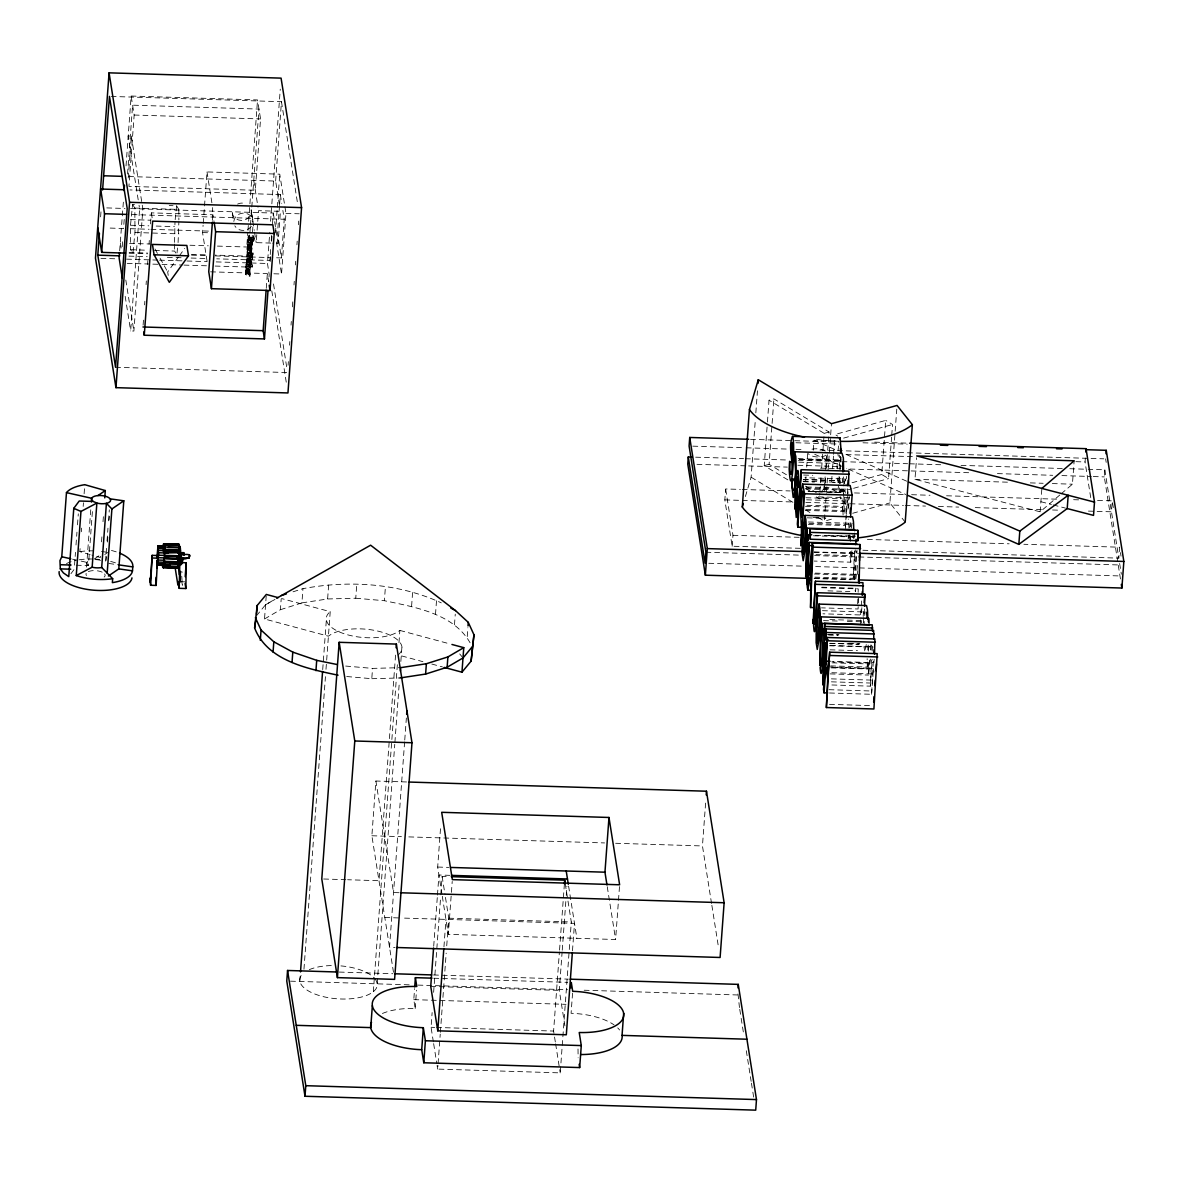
<?xml version="1.0" encoding="UTF-8"?>
<svg xmlns="http://www.w3.org/2000/svg" width="1183" height="1183" viewBox="0 0 1183 1183"><rect width="100%" height="100%" fill="white"/><g stroke="black" fill="none" stroke-linecap="round" stroke-linejoin="round"><path stroke-width="0.75" stroke-dasharray="5 3.75" d="M848.004 509.015L848.3 498.723M848.699 508.039L849.246 496.476M841.083 457.274L840.448 469.296M853.475 538.576L853.579 535.751M852.854 537.673L852.973 534.686M858.547 598.006L858.089 608.994L821.52 607.855M857.631 603.981L857.852 598.938M858.133 592.225L858.266 588.868L818.045 587.626M843.435 476.853L842.947 484.853M840.536 456.727L840.285 461.547L839.25 454.982M849.749 540.527L849.985 536.017M850.385 541.341L850.814 534.465M842.444 481.614L842.666 478.183M864.019 624.728L864.241 621.533M74.529 565.149L75.475 552.328M76.008 544.993L76.954 532.173M77.486 524.838L78.3 513.851M100.614 216.859L101.147 209.568M90.115 554.576L79.853 551.648L80.119 548.04M81.316 531.744L81.583 528.121M83.18 506.413L83.446 502.79M84.111 493.74L84.777 484.69M86.551 567.13L90.854 508.498M76.259 565.208L88.429 565.563L92.599 508.764M119.66 250.752L123.461 200.814M126.019 165.886L131.15 96.03L257.539 99.934L260.556 118.936L255.306 190.256L128.917 186.367L134.167 115.032L131.15 96.03M122.204 246.759L122.736 239.469M124.215 219.417L123.535 228.526L106.958 227.964M101.531 541.858L102.063 534.524M103.01 521.703L103.542 514.368M128.237 177.968L131.328 136.06L128.089 135.956L138.766 203.402M105.553 561.141L106.485 548.321M107.032 540.986L107.964 528.165M108.511 520.831L109.309 509.843M106.174 560.387L106.44 556.72M107.52 542.065L107.919 536.564M109.132 520.076L109.398 516.409M131.328 136.06L142.862 208.962L133.886 331.048L130.662 330.959L139.624 208.859L139.047 205.221M143.099 325.133L143.498 319.617M144.592 304.889L144.858 301.207M146.071 284.645L146.337 280.962M147.564 264.401L147.831 260.718M149.043 244.156L149.309 240.474M150.537 223.912L151.35 212.866L212.94 214.774L214.241 223.01M207.069 261.073L202.559 232.578L203.092 225.228M203.225 223.38L207.01 171.934L279.765 174.182L285.975 213.384L281.524 274.012L270.892 273.687M212.541 220.289L212.644 207.572M252.068 264.282L246.049 264.09L249.672 265.879L245.872 266.515L246.197 268.571L249.997 267.95L246.744 246.996L247.824 232.282M247.957 230.448L248.504 223.099M248.637 221.265L257.539 99.934M245.428 272.534C249.983 271.454 251.107 278.523 245.753 274.604L245.472 271.883L249.79 272.016L250.071 274.737L249.095 272.652L250.071 274.737M246.182 270.242L246.907 273.229L245.872 266.515M246.656 262.168L246.966 257.864A1.479 1.331 -9 0 1 247.765 257.687C251.107 262.789 249.894 265.169 250.175 255.025L251.802 255.084L252.63 259.595L252.526 254.404L246.774 254.227L249.495 255.01L249.643 259.402L250.175 255.025M246.848 253.221L247.336 252.571L247.661 254.641L247.513 250.352L250.885 250.559A1.701 1.523 -9 0 1 251.387 251.402L251.713 253.458A1.967 1.774 -9 0 1 251.358 254.744L253.192 255.469L247.173 255.277L246.848 253.221L252.866 253.413L253.192 255.469M248.267 254.656C246.434 250.249 255.794 255.365 248.267 254.656L247.498 250.678L250.944 250.663L251.284 249.805L247.631 248.918L247.351 246.197L251.683 246.33L251.949 249.051L247.129 249.273L250.766 248.504L250.53 246.951M250.648 246.759L250.116 242.944L248.903 242.19A1.479 1.331 -9 0 0 248.105 242.382C245.635 244.881 249.79 248.326 247.424 245.28L251.343 245.162L251.861 242.604M247.779 240.504L252.142 239.972L252.423 242.692L248.105 242.559L247.779 240.504L250.84 240.593L252.29 244.112L251.787 242.678M245.753 274.604L245.472 271.883M250.116 265.776L250.397 263.735L246.981 263.972L246.448 265.672L246.863 262.582L249.879 262.508L250.16 266.929L252.334 267.003L252.009 264.933C248.016 263.439 253.251 272.563 246.138 269.236L246.197 268.571M246.049 264.09L246.315 266.811L245.99 264.755M249.82 257.066L247.099 256.282L252.851 256.46M247.631 248.918L247.351 246.197M247.306 246.863C255.528 243.639 253.132 248.326 247.75 247.336L247.794 246.685M248.105 242.559L247.824 239.838M246.582 271.173L245.724 268.97A1.804 1.627 -9 0 1 246.552 268.142L249.554 268.452A1.789 1.612 -9 0 1 250.071 269.384C249.805 280.253 247.572 266.279 246.301 269.266M247.099 265.687L247.306 264.563L250.219 264.563L249.879 262.508M250.338 226.959L248.193 256.134L215.217 255.114M250.471 225.14L251.668 208.829M251.802 207.055L258.988 109.073L132.6 105.169L127.365 176.504L275.639 181.073L279.868 207.779M248.992 240.415C246.404 232.785 256.119 235.269 252.659 241.199C257.051 235.905 244.541 238.197 250.485 240.46L250.249 237.192L251.107 241.169L248.593 241.095L248.164 236.275A2.262 2.041 -9 0 1 249.229 235.225L249.761 235.033M247.927 273.332L247.809 268.556M249.761 272.031C246.138 272.933 250.352 264.815 249.746 272.667M249.643 259.402L249.495 255.01M250.485 240.46L250.249 237.192M250.914 237.221L251.107 241.169M248.534 272.711L248.356 268.585M247.794 245.857L248.43 244.437A1.479 1.331 -9 0 1 249.229 244.26L251.018 244.57L251.121 242.589M250.264 263.913L249.968 261.399L252.009 264.933M251.535 244.082L251.166 242.648M252.881 227.018L249.924 267.121L215.129 266.057M252.334 239.084L253.458 238.818A3.712 3.342 -9 0 0 253.872 237.472L253.754 236.452A2.381 2.144 -9 0 0 252.807 235.343L252.319 235.106M250.722 265.805L250.545 261.872L251.787 261.901L252.334 267.003M251.949 259.565L251.802 255.084M251.787 261.901L250.485 262.522M252.63 259.595L252.526 254.404M252.866 253.413L251.033 252.689A1.967 1.774 -9 0 0 251.387 251.402M270.789 243.092L256.193 242.633L256.977 231.986M257.11 230.197L257.628 223.099M257.761 221.325L258.545 210.663L280.43 211.343L278.079 243.314L272.608 243.151M210.589 271.824L267.358 273.569L268.659 281.82L269.192 274.471L267.476 263.484L269.768 232.282M270.567 221.28L280.267 89.154M266.264 288.312L267.358 273.569M270.611 249.524L269.813 260.467L216.74 258.826M271.277 240.4L271.691 234.929M272.489 223.986L273.288 213.058L127.202 208.474M275.639 181.073L281.465 101.694L111.291 96.444M270.138 261.591L270.552 256.075M271.632 241.362L272.031 235.846M275.447 232.977L277.206 209.095M277.34 207.262L279.765 174.182M279.528 205.62L277.502 233.228L281.406 257.924L272.238 257.643M279.661 203.772L280.341 194.574L129.967 189.931M281.406 257.924L284.245 219.269L282.855 210.441M398.065 654.968A38.862 16.547 4.2 0 0 380.305 631.707A38.862 16.547 4.2 0 0 328.416 636.188L264.519 618.975L266.205 596.158M288.09 365.266L288.356 361.614M289.554 345.185L289.835 341.532M291.033 325.118L291.299 321.465M292.378 306.855L292.778 301.384M293.99 284.955L294.256 281.317M295.454 264.888L295.72 261.236M296.933 244.807L297.199 241.155M298.412 224.74L298.678 221.088M264.519 618.975L280.401 609.703L281.184 599.042M280.401 609.703L301.916 602.886L302.966 588.661C348.97 579.995 398.479 583.16 441.289 602.857M301.916 602.886L327.617 598.968L328.667 584.742M299.831 981.106L300.378 973.742M322.708 669.608L326.36 619.848M303.957 969.247L325.443 676.676M325.99 669.312L326.523 661.948M326.671 660.114L330.22 611.655L281.613 598.554M327.617 598.968L355.758 598.228L356.793 584.003M346.723 676.528L371.787 678.702L372.541 668.395L400.667 667.656M470.08 642.783C453.355 613.489 414.819 607.116 384.386 600.713L385.436 586.502M393.481 972.249L371.876 835.76L375.898 781.017L407.292 781.993M395.551 655.101L378.989 880.714L347.625 879.738M373.34 991.694L374.419 976.966M374.553 975.132L397.399 664.166M398.967 642.694L399.869 630.421A38.862 16.547 4.2 0 1 347.994 634.916A38.862 16.547 4.2 0 1 330.22 611.655M377.2 983.502L394.767 744.299M394.9 742.451L399.233 683.567M400.845 661.489L401.924 646.776M411.595 606.258L412.63 592.047M404.616 741.889L389.532 947.287L395.063 947.45M404.749 740.055L406.361 718.007M435.492 614.495L436.542 600.269M382.405 1013.491A47.926 20.407 4.2 0 1 415.189 1008.493L413.784 999.65L414.597 988.648M415.189 1008.493L416.534 990.171M454.479 624.831L455.263 614.169M442.028 894.54L437.68 867.05L440.623 826.902M433.703 946.237L437.326 896.921M437.459 895.087L438.937 875.006L449.954 875.346M433.362 1041.824L431.056 1027.288L432.135 1012.559M433.629 992.315L440.653 896.625M440.786 894.792L442.131 876.381L449.451 876.618M443.95 946.799L445.961 919.398M467.241 636.587L467.891 627.7M565.252 883.805L571.3 921.971L560.224 1072.877L437.666 1069.092L437.947 1065.41M438.08 1063.576L440.239 1034.134M440.372 1032.286L446.183 953.158M446.73 945.794L448.756 918.2L445.296 896.374M619.493 886.599L615.604 939.509L448.327 934.348L452.217 881.439M555.33 1041.972L553.6 1031.058L559.411 951.931M559.544 950.097L564.409 883.849M564.912 1025.898L559.293 990.378L562.117 952.034M562.25 950.2L566.139 897.232M566.273 895.398L566.938 886.274M572.483 950.762L574.509 923.361L400.993 918.008M572.572 993.143L571.078 1013.299A47.926 20.407 4.2 0 1 614.036 1024.877M578.014 1048.996L578.117 1057.765M800.285 548.321L732.159 546.221L724.824 499.877L725.637 488.963L740.366 489.407M711.56 903.516L702.451 845.949L705.674 802.163M732.159 546.221L732.972 535.293L725.637 488.963M745.408 496.505L751.116 477.207L755.301 420.202M755.833 412.852L757.46 390.774M787.878 479.869L764.233 465.673L767.309 423.869M767.442 422.05L769.039 400.238L773.904 398.893L829.046 432.002L827.716 450.176M786.429 474.738L769.098 464.327L773.904 398.893M739.464 1007.561L737.734 991.428M805.638 481.718L806.17 474.442M806.702 467.167L807.767 452.616M813.283 450.25L814.022 440.283L837.919 441.022M824.24 497.437L819.39 498.797L819.789 493.341M819.923 491.522L821.002 476.986M821.667 467.891L824.196 433.362L769.039 400.238M824.314 487.766L825.113 476.853M825.645 469.577L826.71 455.011M824.655 491.995L825.852 475.625M826.385 468.364L827.582 451.995M831.412 519.189L824.314 521.171L826.34 493.577M826.473 491.744L827.553 477.03M828.1 469.681L831.472 423.706M831.619 481.377L832.004 475.965M832.536 468.749L833.468 456.135M833.601 454.331L834.666 439.899M836.854 468.705L837.253 463.337L837.431 468.882M839.102 476.453L837.904 492.675L831.087 488.579M839.619 469.237L840.551 456.623M839.767 483.536L839.989 480.579L803.42 479.455M805.934 509.429L842.503 510.553L844.248 477.474M842.503 510.553L842.814 506.398L806.244 505.259M805.519 510.42L843.923 511.603L843.745 493.71M845.372 528.668L847.679 487.47M845.505 526.849L846.303 515.98M846.437 514.161L848.3 488.786M848.181 538.694L848.448 535.16M848.965 528.106L848.418 519.026M848.98 538.309L849.246 534.716M849.778 527.529L850.296 520.357M854.333 538.014L854.407 531.344M814.836 577.141L853.239 578.324L854.525 550.938M853.239 578.324L855.324 549.932M854.23 579.374L856.315 550.967M854.984 578.945L857.069 550.553M860.603 624.875L860.499 616.417M860.633 614.642L861.801 598.672M861.86 607.692L861.328 614.983L822.924 613.8M863.161 616.417L863.782 607.87M863.427 622.657L864.492 608.18M830.703 665.896L867.272 667.02L867.154 658.694M867.79 650.029L868.174 644.839M867.272 667.02L867.79 659.922M868.44 651.049L868.973 643.951M891.598 437.104L888.551 478.583L881.734 474.487L885.712 420.394L835.05 434.501L837.786 436.128M870.451 659.064L868.544 675.079L868.1 663.072L833.35 662.007M870.392 649.94L870.777 644.883M871.117 650.044L871.516 644.631L871.841 646.746L829.786 645.46M831.9 684.972L870.304 686.155L871.501 659.951M872.152 651.079L872.67 643.981M870.304 686.155L872.255 659.523M829.534 692.987L871.59 694.288L873.438 658.694M871.59 694.288L873.453 668.809L831.398 667.508M874.163 659.256L873.912 662.657L831.856 661.356M891.731 435.314L892.529 424.49L885.712 420.394M905.202 522.147L889.897 502.908L895.028 433.022M895.161 431.189L896.788 409.126M1059.805 494.997L1040.153 511.825L914.977 479.322L916.574 457.747M1040.153 511.825L1041.868 488.446M1061.21 493.799L1072.434 484.187L1074.149 460.793M1090.711 497.585L1085.062 461.961L1085.432 456.978M1120.449 578.931L1104.301 476.897L1104.833 469.799L1088.242 469.296M862.88 550.243L1118.807 558.139L1119.606 547.211L1023.872 544.269M869.653 660.07L868.751 668.144L830.348 666.946M838.141 450.117L838.481 445.932M844.485 483.596L845.12 478.967L804.898 477.725M844.987 513.363L845.49 496.091M132.585 204.437L134.832 208.06L134.98 232.504L132.88 253.339L130.633 249.702L130.5 225.258L132.585 204.437L138.086 204.615M174.566 242.338L174.995 221.413M175.173 219.683L176.578 205.798L169.243 205.576M177.036 252.955L177.908 244.275M178.086 242.545L178.884 221.65M850.666 526.746L851.035 523.078M852.573 552.21L850.754 562.191L814.185 561.067M864.699 615.441L865.069 611.788M842.326 491.995L842.577 489.54M251.994 241.938L251.461 240.607L252.423 242.692M855.753 588.173L855.353 591.692L854.806 588.217L818.222 587.079M857.35 574.406L857.749 570.96M851.346 528.18L851.849 524.513M851.893 550.746L850.932 555.67L814.362 554.546M855.871 579.108L857.586 564.542M866.252 644.513L865.143 650.576M839.723 477.267L838.584 482.738L832.728 482.605M841.675 489.466L840.936 492.172L808.033 491.152M249.184 276.127L249.968 276.038L249.436 274.707M250.766 254.729L250.545 251.166L247.572 251.343L251.698 250.959L251.151 246.981L251.979 249.938M252.659 241.199L253.783 240.888A3.712 3.342 -9 0 0 254.197 239.528L253.857 236.94M251.373 248.903L251.151 246.981M168.223 275.402L167.675 271.942L178.322 257.229M179.402 255.765L184.725 248.4M70.95 573.696L74.218 569.304M256.415 615.84L265.569 604.75L275.092 599.189M94.729 558.701L100.585 554.679L100.378 557.504L91.83 555.064M104.769 554.487L107.697 552.476M843.923 511.603L844.78 497.289M265.569 604.75L275.003 599.411M293.029 591.811L302.966 588.661M824.196 433.362L829.046 432.002M843.627 438.109L892.529 424.49M764.233 465.673L769.098 464.327M852.041 482.753L881.734 474.487M839.649 492.187L851.878 488.786M853.623 488.298L888.551 478.583M852.677 513.274L889.897 502.908M248.208 270.656L249.48 269.473M249.569 262.922L251.033 262.034L250.722 258.101L249.879 260.068L248.09 259.742A1.479 1.331 -9 0 0 247.291 259.92L247.129 262.182M248.134 270.626L246.508 272.297M371.787 678.702L399.913 677.963M134.167 115.032L260.556 118.936M134.832 208.06L178.81 209.421L178.87 219.905M106.766 207.912L125.014 208.474M285.975 213.384L299.21 213.783M132.038 214.567L284.245 219.269M130.411 219.594L150.566 220.215M130.5 225.258L148.821 225.835M156.156 226.057L174.478 226.618M130.795 228.703L149.132 229.265M150.966 229.325L209.657 231.143M202.559 232.578L209.835 232.8M134.98 232.504L178.958 233.864M250.16 238.404L248.563 237.857M247.912 237.783L248.267 239.04L251.254 239.277M248.149 241.894L252.467 242.042M248.534 244.644L249.731 244.689L250.057 246.744C247.469 234.411 248.933 253.384 248.119 243.89M129.509 243.373L149.664 243.994M189.96 245.236L208.282 245.813M217.435 246.094L246.744 246.996M247.676 248.253L252.009 248.386M247.942 252.6L250.441 252.674M130.633 249.702L147.136 250.219M154.47 250.441L174.626 251.062L176.858 254.685M129.124 252.452L147.446 253.029M191.409 254.375L207.897 254.892M129.198 253.236L147.535 253.798M191.557 255.158L206.226 255.617M215.395 255.898L270.404 257.583M250.5 257.081L252.127 257.14M128.917 256.119L147.21 256.681M167.335 257.303L183.809 257.805M191.128 258.042L207.602 258.545M246.981 259.388L248.593 260.171C248.046 255.158 245.014 262.848 248.918 262.242L248.386 260.482L247.306 261.443M246.286 260.763L250.204 260.644L250.722 258.101M249.938 261.842L246.286 262.197L246.448 265.672M100.954 258.338L117.428 258.855M126.566 259.136L157.679 260.097M159.513 260.156L185.125 260.94M186.958 260.999L207.084 261.62M216.238 261.901L267.476 263.484M250.9 263.484L249.968 261.399M250.811 264.578L252.053 264.622M246.375 266.145L252.393 266.338M127.202 263.336L151.01 264.075M152.844 264.134L160.178 264.356M162.012 264.415L182.152 265.036M183.986 265.096L207.794 265.82M245.813 267.166L249.332 267.195L250.338 265.761M247.602 271.277L249.509 270.892L250.071 269.384M245.532 270.197L246.907 273.229M245.798 273.938L250.116 274.072M248.859 274.057L249.643 273.968L249.095 272.652M115.55 367.262L287.558 372.556M874.681 442.146L907.76 443.167M750.54 439.337L792.935 440.638M794.784 440.697L839.013 442.058M862.969 442.797L907.213 444.157M795.967 442.753L839.856 444.113M692.78 446.154L744.388 447.736M746.222 447.795L788.617 449.111M795.996 449.333L803.361 449.555M819.952 450.072L1103.783 458.827M846.126 454.583L915.967 456.742M1075.879 461.666L1085.062 461.961M798.155 458.62L842.03 459.965M799.397 459.285L841.453 460.586M799.427 459.477L841.483 460.764M695.663 457.185L743.589 458.664M745.423 458.723L785.97 459.965M798.229 460.246L907.612 463.721M909.461 463.78L942.629 464.801M961.069 465.377L1062.438 468.498M1069.802 468.719L1086.393 469.237M798.85 462.154L837.283 463.514M797.86 465.274L839.915 466.575L837.875 453.695M696.979 464.327L746.754 465.865M748.588 465.925L787.301 467.108M820.47 468.143L840.743 468.764M849.956 469.045L971.598 472.801M997.402 473.599L1052.707 475.3M1061.92 475.581L1091.406 476.498M1093.255 476.542L1104.301 476.897M803.641 475.048L812.78 475.329M914.977 479.322L1010.193 482.265M1030.334 482.886L1043.14 483.285M1052.293 483.566L1072.434 484.187M803.449 479.633L840.019 480.756L840.048 483.817M803.035 481.17L845.091 482.457M803.464 481.703L814.436 482.043M806.525 486.938L830.303 487.677M806.2 487.958L846.437 489.2L846.082 484.113M805.608 488.919L844.011 490.102L844.411 493.503M809.675 491.492L840.773 492.439M742.199 489.466L790.067 490.945M808.492 491.522L837.948 492.424M854.51 492.941L904.226 494.464M911.59 494.701L930.001 495.263M946.577 495.781L1057.04 499.182M1073.617 499.699L1079.133 499.862M1097.543 500.424L1112.271 500.882L1111.473 511.81L1085.698 511.012M818.266 496.86L851.183 497.88M805.993 497.732L840.729 498.797A16.739 1.508 -88.2 0 0 841.438 497.792M806.643 499.817L843.213 500.941M724.824 499.877L792.95 501.991M805.845 502.376L848.181 503.692M850.03 503.751L903.428 505.392M905.261 505.452L925.52 506.073M938.4 506.472L958.659 507.093M975.236 507.611L1043.347 509.71M1052.559 509.991L1059.924 510.213M805.446 506.309L842.015 507.433M813.091 517.548L825.882 517.947M807.22 517.829L825.512 518.391M808.418 521.984L852.307 523.33M808.995 523.344L849.231 524.587M808.314 524.409L844.884 525.533M828.174 535.308L855.605 536.15M815.619 535.308L854.022 536.49M813.386 535.766L855.442 537.067M732.972 535.293L799.25 537.333M867.376 539.433L1009.143 543.81M814.215 551.899L858.444 553.274M814.052 552.284L857.926 553.644M705.896 552.224L799.9 555.138M814.643 555.581L857.039 556.897M858.873 556.956L1120.597 565.016M708.78 563.271L802.784 566.169M815.678 566.568L1121.632 576.003M815.294 573.104L855.531 574.346M814.333 574.006L852.736 575.189M814.717 578.103L856.773 579.404M814.096 578.546L850.961 579.685M827.923 590.849L849.867 591.515M180.097 581.711L184.814 581.844M822.451 610.679L864.507 611.981M829.83 619.581L860.913 620.528L860.958 623.027M823.531 620.617L838.17 621.06M847.309 621.341L860.1 621.74M828.041 634.443L839.013 634.783M827.538 634.694L838.496 635.034M828.588 634.931L837.727 635.212M848.906 643.241L859.878 643.582M830.229 643.301L859.479 644.203M829.46 643.345L858.71 644.247M829.283 645.755L873.172 647.101M830.052 649.822L857.483 650.665M832.033 662.82L866.784 663.885M831.087 667.863L867.671 668.986M831.826 672.713L873.882 673.999M830.141 673.896L868.544 675.079M831.383 678.865L871.605 680.107M831.398 681.837L869.801 683.02M829.002 689.689L871.072 690.99M829.505 704.343L871.56 705.63M371.876 835.76L401.421 836.662M408.815 836.899L604.572 842.932M615.648 843.272L702.451 845.949M437.68 867.05L448.697 867.39M323.639 878.999L345.776 879.679M399.085 892.721L393.54 892.544L375.898 781.017M448.756 918.2L571.3 921.971M384.815 917.505L399.203 917.949M339.27 972.071L392.845 973.713M433.481 974.969L568.313 979.125M433.747 978.223L567.633 982.348M290.471 981.165L410.531 984.877M417.924 985.099L567.544 989.713M584.165 990.23L737.482 994.962M430.745 986.415L559.293 990.378M413.784 999.65L566.021 1004.337M431.056 1027.288L434.708 1027.406M436.542 1027.45L553.6 1031.058M355.758 598.228L384.386 600.713M345.687 666.059L372.541 668.395M108.836 563.463L119.099 564.927M72.577 559.175L86.98 562.413M248.681 270.641L249.805 271.543M1040.892 501.725L1051.421 504.461M1053.181 504.919L1065.454 508.113M399.869 630.421L450.22 643.996M401.614 655.914L422.923 661.667M431.795 664.047L442.442 666.916M814.022 440.283L837.638 450.708M846.067 454.42L906.799 481.23M814.732 454.316L846.777 468.453M848.462 469.193L905.823 494.509M805.342 486.08L816.374 492.705M816.24 496.904L819.39 498.797M751.116 477.207L793.172 502.464M805.623 509.947L810.296 512.757M818.089 517.429L824.314 521.171M459.699 653.903L461.902 656.609M247.336 252.571L246.877 251.742M247.661 254.641L247.838 252.408L251.21 252.615A1.701 1.523 -9 0 1 251.713 253.458M250.16 266.929L250.663 267.831M845.12 478.967L845.727 480.875M247.927 244.63L247.469 243.802M246.803 260.127L246.33 259.284M850.932 555.67L850.252 551.382M840.936 492.172L840.3 489.052M176.578 205.798L178.81 209.421M250.234 243.314L250.559 245.369M249.095 258.811L249.421 260.866M850.754 562.191L849.557 552.298M864.788 650.887L863.886 646.687M154.988 248.992L159.217 256.637M160.06 258.175L167.675 271.942M840.729 498.797L840.093 496.52M838.215 482.782L837.209 477.991M249.968 245.561L248.903 244.97L248.445 245.96M249.983 267.698L249.229 264.859M868.751 668.144L868.1 663.072M250.485 260.792L251.136 260.689M254.197 238.996L254.079 238.508A2.381 2.144 -9 0 0 253.132 237.399L249.554 237.28A2.262 2.041 -9 0 0 248.489 238.33L248.238 239.838M1105.632 458.886L1106.179 462.376M1112.552 502.671L1113.41 508.01M1120.464 552.579L1121.026 556.143M1104.833 469.799L1118.807 558.139M1119.65 563.507L1121.351 574.213M873.453 668.809L873.971 672.062M739.759 1009.35L740.898 1016.552M741.179 1018.356L743.737 1034.563M746.31 1050.755L751.146 1081.366M751.442 1083.155L752.58 1090.356M752.861 1092.16L753.719 1097.558M711.855 905.306L718.687 948.485M607.263 886.762L615.604 939.509M568.594 886.067L576.875 938.311M555.611 1043.79L560.224 1072.877M442.131 876.381L445.015 894.57M442.309 896.315L448.327 934.348M433.643 1043.643L436.808 1063.635M437.089 1065.454L437.666 1069.092M281.465 101.694L297.776 204.748M280.341 194.574L281.746 203.387M273.288 213.058L278.079 243.314M276.438 241.938L281.524 274.012M273.524 283.964L286.981 368.948M271.794 290.826L286.804 385.658M253.754 180.407L257.998 207.262M252.763 219.801L251.18 209.79A9.582 8.636 -9 0 1 241.155 220.393A9.582 8.636 -9 0 1 232.74 209.214M251.402 212.378L254.256 230.374M254.522 232.134L256.193 242.633M253.206 237.014L253.532 239.07M253.251 239.158L253.576 241.228M251.994 241.524L252.29 244.112M251.461 240.607L252.275 245.192M252.911 252.748L253.236 254.803M250.84 240.593L251.624 245.31M250.959 247.735L251.284 249.805M250.323 244.704L250.855 249.022M250.722 251.58L251.358 254.744M248.267 239.04L248.593 241.095M247.469 244.615L247.75 247.336M249.184 260.201L249.509 262.256M248.504 259.003L248.918 262.242M246.774 254.227L247.04 256.977M247.395 260.142L247.72 262.197M249.643 273.569L249.938 276.142M248.903 273.406L249.243 275.462M248.489 272.637L248.814 274.693M245.783 271.144L246.108 273.199M232.415 213.694L233.731 222.034M207.01 171.934L212.363 205.783M151.35 212.866L152.385 219.461M181.812 571.419L182.005 572.616M181.738 576.195L182.374 585.245L181.798 581.592M120.355 243.092L121.317 249.184M125.812 280.016L133.886 331.048M125.176 296.327L130.662 330.959M249.643 243.506L249.731 244.689M846.303 476.335L846.614 478.893M845.061 490.309L845.313 493.104M839.679 492.453L839.442 487.958M861.461 620.72L861.579 622.997M843.08 515.019L842.814 506.398M174.581 244.082L174.626 251.062M245.857 272.253L246.049 271.025A1.804 1.627 -9 0 1 246.877 270.197L249.879 270.508A1.789 1.612 -9 0 1 250.397 271.454M823.812 486.686A9.582 4.081 4.2 0 1 817.867 491.522A9.582 4.081 4.2 0 1 805.727 488.254M838.895 441.274A88.104 37.516 4.2 0 1 816.27 439.277M825.897 455.218A9.582 4.081 4.2 0 1 816.714 456.949A9.582 4.081 4.2 0 1 808.255 453.68M811.982 449.185A9.582 4.081 4.2 0 1 825.246 451.093M617.718 1027.894A47.926 20.407 4.2 0 1 619.581 1029.994M237.576 204.097A9.582 8.636 -9 0 1 244.881 203.461M251.328 226.323A9.582 8.636 -9 0 1 234.796 225.82M233.835 221.458A9.582 8.636 -9 0 1 244.009 213.103A9.582 8.636 -9 0 1 252.925 222.049M375.203 979.14A38.862 16.547 4.2 0 1 336.09 998.703A38.862 16.547 4.2 0 1 303.691 972.914M309.295 969.646A38.862 16.547 4.2 0 1 332.527 965.565M340.941 965.905A38.862 16.547 4.2 0 1 374.301 978.075M88.429 565.563A9.582 4.081 4.2 0 1 89.154 560.638M95.719 559.648A9.582 4.081 4.2 0 1 100.57 560.343M79.853 551.648A36.555 15.571 4.2 0 1 95.172 550.938M101.516 551.47A36.555 15.571 4.2 0 1 106.189 552.195M104.607 573.947A9.582 4.081 4.2 0 1 104.148 577.053M86.507 575.515A9.582 4.081 4.2 0 1 86.167 573.385M88.355 571.611A9.582 4.081 4.2 0 1 94.906 570.62M97.39 570.827A9.582 4.081 4.2 0 1 103.498 572.927M111.453 550.465A36.555 15.571 4.2 0 1 116.466 551.958M66.499 563.566A36.555 15.571 4.2 0 1 75.934 560.402M79.261 559.81A36.555 15.571 4.2 0 1 92.984 559.027M94.581 559.086A36.555 15.571 4.2 0 1 100.91 559.633M110.655 561.437A36.555 15.571 4.2 0 1 115.668 562.931"/><path stroke-width="1.5" d="M163.328 565.06L163.476 567.692L178.263 568.151L178.574 565.356L178.559 567.648L163.772 567.189L163.772 564.897M163.845 546.561L163.609 547.581L163.845 544.269L178.929 544.21L164.141 543.751L178.722 544.505L178.781 547.714L168.045 547.389M177.687 559.382L177.716 556.705M179.565 562.561L186.219 562.768L185.864 588.528L179.21 588.321L179.949 557.149M181.029 557.725L180.969 562.605L181.236 553.748C178.47 566.273 202.219 551.751 181.147 554.901M181.502 562.62L181.561 557.755L189.265 558.021M843.627 471.115L843.346 457.865L842 453.207L794.444 451.743C793.793 460.128 796.898 469.311 794.902 480.15C795.05 504.771 787.656 476.424 796.1 479.233M156.821 558.317L157.99 545.954L164.067 546.147M170.352 565.09L157.235 564.868L158.596 555.226L157.99 545.954M179.727 552.727L179.461 555.877L179.742 552.712L164.718 552.949L164.91 549.4L179.225 549.844L179.121 547.433L164.807 546.99L164.644 545.171L178.958 545.614M842.961 471.987L842.843 462.849M163.476 567.692L163.55 565.297L157.457 565.104M164.777 558.45L164.895 555.345L164.777 558.45L179.565 558.908L179.372 561.836L164.585 561.378L164.437 560.239L158.345 560.062M814.2 607.633L810.547 607.515L813.046 547.123L812.396 543.056L859.937 544.52L859.154 583.367M858.562 582.051L858.858 574.968M859.464 560.786L859.76 553.703L859.361 557.149M158.492 557.711L179.372 558.361L179.372 561.807M93.132 501.429A9.582 4.081 4.2 0 1 98.78 495.514A9.582 4.081 4.2 0 1 110.581 500.631A9.582 4.081 4.2 0 1 96.873 503.056L93.132 501.429L79.231 501.015L73.775 508.335L68.762 576.624L63.424 572.927L60.318 568.89L59.963 560.638L61.767 556.749L66.47 492.616A36.555 15.571 4.2 0 1 84.777 484.69L105.302 490.546L104.755 497.88M109.073 72.843L95.468 258.175L115.964 387.654L287.957 392.948L301.576 207.617L281.081 78.137L109.073 72.843L129.568 202.308L115.964 387.654M102.596 189.99L109.457 96.385L127.202 208.474L115.55 367.262L97.805 255.158L99.416 233.273M76.259 575.574L80.962 511.44L96.873 503.056L92.156 567.175L76.259 575.574A36.555 15.571 4.2 0 0 112.666 578.694L112.37 582.642A36.555 15.571 4.2 0 0 132.481 570.842L132.777 566.894A36.555 15.571 4.2 0 0 119.542 553.112M125.531 253.118L101.694 252.378L104.533 213.724L100.629 189.029L124.466 189.768M91.416 501.947L91.683 498.28L66.47 492.616M119.527 252.585L119.128 258.042L122.293 278.094M124.082 190.626L124.481 185.154M112.666 578.694L101.694 567.47L106.411 503.337L111.897 508.956L107.18 573.09M108.378 576.017L118.803 568.89L123.801 500.808L110.123 498.842M267.979 291.033L264.46 338.929L144.267 335.218L152.651 221.117L272.844 224.814L274.219 233.495L270.035 290.486L211.432 288.682L208.755 271.765L212.408 222.123M150.197 582.613L152.193 555.359L157.723 555.537L156.141 585.422L150.611 585.26L149.93 578.162L150.33 580.735M150.611 585.26L152.193 555.359M155.727 582.775L156.126 577.289M156.792 568.224L157.324 560.979M177.613 563.078L178.115 556.173M180.348 578.236L180.097 581.711L178.16 581.652L177.908 585.097L175.01 566.864M180.097 581.711L180.467 571.433M180.984 564.528L181.502 557.755M181.487 564.542L181.975 557.4M181.132 552.609L184.119 552.698L184.045 555.315M185.199 576.653L186.219 562.768M211.432 288.682L215.617 231.691L214.241 223.01M264.46 338.929L263.158 330.693L266.131 290.16M338.042 675.182C307.343 668.735 267.269 660.661 254.626 627.981L257.184 605.519L266.323 594.443L278.138 597.622M256.548 614.11L257.184 605.519M260.304 640.343L261.059 630.036L255.38 617.659M273.066 652.099L273.82 641.792L261.059 630.036M292.038 662.45L292.793 652.129L273.82 641.792M337.421 972.012L287.558 970.474L286.774 981.062L305.007 1096.257L755.715 1110.157L756.484 1099.584L738.251 984.374L570.162 979.184M315.95 670.672L316.704 660.351L292.793 652.129M300.512 971.894L322.575 671.456M305.007 1096.257L305.791 1085.683L287.558 970.474M339.166 642.31L321.791 878.939L337.406 977.616L394.604 979.376L411.98 742.747L396.364 644.084L339.166 642.31L354.782 740.987L337.406 977.616M396.098 647.752L396.364 644.084M431.913 978.164L415.396 977.661L416.8 986.504A47.926 20.407 4.2 0 0 372.349 1005.624L370.737 1027.613L296.238 1025.321M400.416 671.086L400.667 667.656L426.368 663.737L447.899 656.92L463.766 647.648L461.961 672.181L444.216 667.404M406.627 714.325L406.908 710.658M399.913 677.963L425.614 674.059L426.368 663.737M414.73 986.814L415.396 977.661M425.614 674.059L447.13 667.227L447.899 656.92M581.149 1054.541A47.926 20.407 4.2 0 0 622.051 1035.376L623.663 1013.387A47.926 20.407 4.2 0 1 579.226 1032.508L581.282 1045.58L579.67 1067.569L423.78 1062.763L421.71 1049.691L423.322 1027.702A47.926 20.407 4.2 0 1 372.349 1005.624M423.78 1062.763L425.392 1040.759L423.322 1027.702M433.57 948.056L430.745 986.415L437.769 1030.822L566.317 1034.785L572.35 952.581M437.769 1030.822L443.817 948.618M468.024 625.925L468.276 622.362L455.514 610.605L370.619 545.2L276.674 598.258M461.961 672.181L471.115 661.105L473.954 634.739L468.276 622.362M473.954 634.739L471.115 661.105M564.409 883.849L564.69 880.167L451.285 876.662M570.901 987.968L571.3 982.467L572.705 991.31A47.926 20.407 4.2 0 1 623.663 1013.387M606.968 884.943L604.957 872.196L608.979 817.468L441.688 812.307L452.35 879.62L619.626 884.78L608.979 817.468M691.981 457.067L688.284 456.963L687.767 464.047L705.364 575.189L806.732 578.324M748.706 439.277L689.719 437.459L689.097 446.035L705.896 552.224L705.098 563.152L688.284 456.963M705.364 575.189L707.316 548.601L689.719 437.459M706.207 794.872L706.473 791.22L409.141 782.052M800.654 535.322A88.104 37.516 4.2 0 1 742.288 507.019L749.445 409.555L758.273 379.743L831.472 423.706L897.054 405.444L912.359 424.682L905.202 522.147A88.104 37.516 4.2 0 1 857.616 537.895M758.007 383.425L758.273 379.743M706.473 791.22L724.129 902.747L720.107 957.476L396.911 947.509M738 987.894L738.251 984.374M792.447 479.115L791.9 486.494L793.187 497.333A16.739 1.508 -88.2 0 0 794.266 494.494L796.144 465.806L795.804 456.401L794.444 451.743M848.566 485.148L848.876 471.145L801.335 469.681L797.342 524.069L797.83 527.204L801.482 527.307M797.83 527.204L801.335 469.681M802.665 484.113L804.603 493.769L800.773 545.807C803.346 525.577 797.549 504.062 802.665 484.113L850.207 485.577L852.144 495.233L850.562 516.764M854.747 530.694L854.525 529.629L806.983 528.165L805.697 576.86L808.063 534.686L811.715 534.805M808.063 534.686L807.634 540.483L806.983 528.165M809.29 542.406L806.91 584.579L809.29 542.406L856.832 543.869M810.237 528.845L810.296 539.226L857.838 540.69L858.34 533.873L857.779 530.309L810.237 528.845L810.296 539.226M862.806 594.931L862.969 582.701L815.427 581.237L813.061 623.397L813.372 619.064C814.466 658.68 818.163 591.914 817.246 592.713L864.788 594.191L864.625 606.361M817.246 592.713L814.555 624.254L813.786 613.519L815.427 581.237M869.076 623.175L868.559 618.339L821.017 616.861L819.73 665.556L822.096 623.382L869.638 624.846M822.096 623.382L821.682 629.179L821.017 616.861M824.699 623.367L823.871 634.591L822.969 628.824C823.146 646.539 821.298 668.513 820.115 667.523C821.993 690.561 823.619 638.317 823.974 643.168L824.3 645.282L824.699 623.367L872.241 624.831L872.507 631.175M826.074 628.942L826.133 639.323L826.074 628.942L873.616 630.406L873.808 639.086M874.533 654.155L874.888 638.953L827.346 637.489L823.516 689.526L824.048 692.824L827.701 692.942M824.048 692.824L825.911 667.345L827.716 678.746L826.37 707.523L873.912 708.987L877.209 653.652L829.667 652.188L828.174 672.595L826.37 661.193L827.346 637.489M826.37 707.523L829.667 652.188M847.812 485.651L848.211 480.209M850.045 513.481L850.429 508.276M855.708 544.609L856.108 539.285M857.779 530.309L857.838 540.69M862.067 595.123L862.318 591.574M864.167 602.739L864.788 594.191M868.307 621.755L868.559 618.339M873.838 653.312L874.104 649.718M873.66 702.051L874.06 696.595M874.858 685.667L875.257 680.21M875.967 670.657L876.47 663.855M1018.829 544.387L1019.805 531.108L1068.19 495.278L1067.214 508.557L1018.829 544.387L907.509 495.248M1085.802 451.995L1086.038 448.668L909.594 443.226M1086.038 448.668L1094.497 502.11L1093.521 515.389L1067.214 508.557M1106.001 453.74L1106.253 450.309L1085.979 449.673M858.34 579.907L1121.898 588.04L1123.85 561.452L1106.253 450.309M158.522 548.542L164.614 548.735L164.644 545.171M177.968 551.87L177.894 553.038L177.982 551.662L163.195 551.204M179.239 560.491L179.476 550.746A9.582 0.858 -88.2 0 0 179.239 547.537M164.437 560.239L164.348 563.921L179.136 564.365L179.032 562.738L158.152 562.088M164.348 563.921L164.585 561.378M164.614 548.735L164.807 546.99M811.464 590.332L807.812 590.228L809.231 577.925L810.725 587.404L810.547 607.515M812.396 543.056L807.25 586.738L807.812 590.228M859.523 548.173L859.937 544.52M178.115 565.504L179.062 562.398M178.322 568.121L179.698 549.385A11.978 1.079 -88.2 0 0 179.151 544.402L178.633 544.712M179.032 562.738L178.855 566.346L164.067 565.903L163.772 567.189M178.855 566.346L179.136 564.365M254.626 627.981L256.164 617.57M179.476 550.746L179.698 549.385M158.611 550.479L179.003 551.115L179.225 549.844M742.288 507.019L743.323 503.514M179.417 564.572L178.396 567.722L179.535 574.938L179.801 571.359L179.993 572.557L179.831 580.054M181.931 563.064L183.469 558.361M839.442 438.804L840.063 437.843L841.187 451.729M178.101 544.875L178.677 544.387L179.254 552.165A11.978 1.079 -88.2 0 1 178.574 565.06A11.978 1.079 -88.2 0 1 177.332 566.982M188.496 255.839L169.317 282.323L154.086 254.789L152.444 244.408L186.855 245.458L188.496 255.839L154.086 254.789M472.165 646.879L463.011 657.955L447.13 667.227M1041.868 488.446L1074.149 460.793L916.692 455.943L1094.497 502.11M804.943 515.404L802.207 539.064L802.118 553.91L803.213 560.727L805.031 550.746L806.141 528.89A17.242 1.553 -88.2 0 0 805.845 519.559L804.943 515.404L852.499 516.867L853.387 521.023A17.242 1.553 -88.2 0 1 853.682 530.354M818.991 604.099L816.24 627.759L816.152 642.62L817.246 649.423L819.08 639.441L820.174 617.585A17.242 1.553 -88.2 0 0 819.878 608.254L818.991 604.099L866.533 605.563L867.42 609.718A17.242 1.553 -88.2 0 1 867.73 619.049M97.967 495.573L105.302 490.546M111.897 508.956L123.801 500.808M792.506 436.379C787.715 447.839 793.689 460.675 791.604 472.609C789.031 482.368 790.303 446.213 789.179 469.03C791.353 507.27 795.701 441.643 792.506 436.379L840.063 437.843M281.45 595.478L286.404 593.91M60.629 564.735L71.054 565.045M60.318 568.89L70.743 569.2M103.631 175.764L121.879 176.341M129.568 202.308L301.576 207.617M104.533 213.724L126.537 214.404M215.617 231.691L274.219 233.495M97.805 255.158L119.764 255.839M142.966 326.981L263.158 330.693M940.381 445.192L947.76 445.414M979.08 446.375L986.459 446.612M1017.794 447.573L1023.325 447.751M1056.493 448.771L1062.023 448.934M789.726 462.05L793.394 462.169M801.823 472.816L849.364 474.279M792.477 479.292L796.129 479.411M804.603 493.769L852.144 495.233M810.799 532.409L858.34 533.873M809.778 545.54L813.446 545.659M813.046 547.123L860.588 548.587M707.316 548.601L803.153 551.559M860.292 553.319L1123.85 561.452M157.753 546.369L164.289 546.398M158.389 547.093L164.481 547.285M163.032 550.08L166.315 550.169M178.958 549.977L180.511 550.775M158.64 552.757L168.001 553.053M179.831 553.703L184.297 553.836M180.082 555.345L181.487 555.389M158.596 555.226L179.683 555.788M164.585 556.084L177.731 556.483L177.687 558.953L164.541 558.553M152.622 558.006L158.138 558.184M170.16 562.931L177.317 563.152L177.243 561.393L177.332 563.448M178.367 564.054L179.89 564.099M157.93 563.67L164.008 563.862M815.93 584.358L863.472 585.822M163.21 567.382L178.263 568.091M817.749 595.848L865.291 597.311M813.786 613.519L817.438 613.622M825.187 626.502L872.743 627.966M826.636 632.506L874.178 633.97M824.699 639.826L828.366 639.944M827.863 640.787L875.405 642.251M830.2 655.486L877.742 656.949M826.37 661.193L830.022 661.312M354.782 740.987L411.98 742.747M450.531 867.435L604.957 872.196M451.788 875.39L567.47 878.969M400.933 892.781L724.129 902.747M394.693 973.772L431.632 974.91M622.051 1035.376L746.931 1039.221M425.392 1040.759L581.282 1045.58M305.791 1085.683L756.484 1099.584M119.099 564.927L132.777 566.894M118.803 568.89L132.481 570.842M316.704 660.351L337.096 664.521M61.767 556.749L70.773 558.775M451.95 644.469L463.766 647.648M73.775 508.335L80.962 511.44M908.485 481.969L1019.805 531.108M450.767 608.018L455.514 610.605M189.384 555.034L189.206 557.844M866.548 612.35L866.917 614.642A9.863 0.887 -88.2 0 1 867.08 618.384M1121.321 584.402L1121.898 588.04M566.213 871.013L568.313 884.293M564.69 880.167L565.252 883.805M579.152 1064.301L579.67 1067.569M269.206 285.28L270.035 290.486M185.08 583.515L185.864 588.528M143.749 331.92L144.267 335.218M178.16 581.652L179.21 588.321M155.86 580.912L156.141 585.422M97.79 227.683L101.694 252.378M178.751 547.522L178.899 548.882M157.058 563.98L156.836 560.594M178.766 561.644L178.855 563.507M177.716 561.614L177.82 563.463M178.929 549.178L179.003 551.115M178.84 564.069L178.899 566.051M840.521 448.372L840.61 452.246M179.003 550.731L179.032 552.964M164.91 549.4L164.94 552.254M912.359 424.682A88.104 37.516 4.2 0 1 840.64 441.333M804.499 437.192A88.104 37.516 4.2 0 1 749.445 409.555M421.71 1049.691A47.926 20.407 4.2 0 1 371.521 1022.334M101.694 567.47A9.582 4.081 4.2 0 1 92.156 567.175M131.964 577.866A36.555 15.571 4.2 0 1 93.368 590.169A36.555 15.571 4.2 0 1 59.15 571.611M162.796 547.522A11.978 1.079 -88.2 0 1 164.333 546.975A11.978 1.079 -88.2 0 1 163.86 563.907A11.978 1.079 -88.2 0 1 162.322 564.439M179.003 555.404A9.582 0.858 -88.2 0 1 178.914 557.903M178.589 562.383A9.582 0.858 -88.2 0 1 178.13 565.193M177.213 559.367A9.582 0.858 -88.2 0 1 177.243 556.927M179.18 549.991A9.582 0.858 -88.2 0 1 180.378 548.409A9.582 0.858 -88.2 0 1 180.23 561.067A9.582 0.858 -88.2 0 1 179.003 564.868M178.737 559.411A9.582 0.858 -88.2 0 1 178.766 556.971M802.651 545.526L803.39 554.206L805.49 530.561A9.863 0.887 -88.2 0 0 805.327 524.483L804.972 522.191A9.789 0.887 -88.2 0 0 804.307 523.034L802.651 545.526M816.699 634.221L817.423 642.901L819.538 619.256A9.863 0.887 -88.2 0 0 819.375 613.178L819.006 610.886A9.789 0.887 -88.2 0 0 818.34 611.744L816.699 634.221M798.052 498.117L796.248 517.489L795.272 504.919L794.961 509.089C794.03 501.814 798.333 441.643 798.865 487.544C796.085 459.891 797.416 494.376 798.052 498.117M801.172 504.298L802.118 517.208C804.499 508.291 802.784 471.943 801.172 504.298M793.068 450.782L792.743 460.069C790.067 456.401 792.181 429.237 793.068 450.782M797.372 500.35C795.73 528.964 795.272 490.841 796.47 488.638L797.372 500.35M812.218 552.239L811.02 580.587L809.808 572.942L812.218 552.239M825.128 642.517L822.762 684.676L825.128 642.517"/></g></svg>
